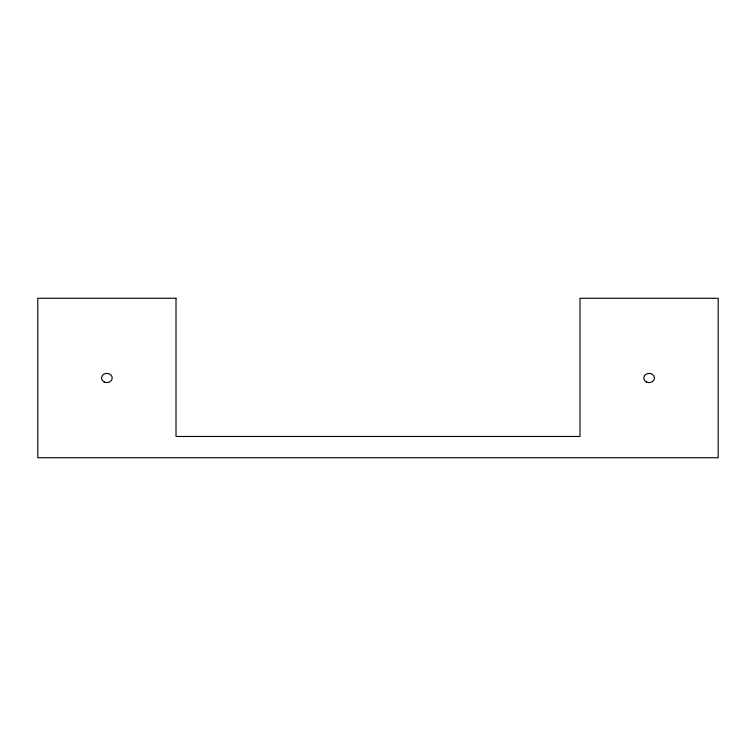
<?xml version="1.0" encoding="UTF-8"?>
<svg xmlns="http://www.w3.org/2000/svg" width="756" height="756" viewBox="0 0 756 756"><rect width="100%" height="100%" fill="white"/><g stroke="black" fill="none" stroke-linecap="round" stroke-linejoin="round"><path stroke-width="1.13" d="M176.006 298.261L37.8 298.261L37.8 457.739L718.2 457.739L718.2 298.27L579.994 298.27L579.994 436.477L176.006 436.477L176.006 298.261M104.243 382.007A5.311 4.621 0 0 0 112.219 378A5.311 4.621 0 0 0 104.243 373.993A5.311 4.621 0 0 0 104.243 382.007M646.437 382.007A5.311 4.621 0 0 0 654.413 378A5.311 4.621 0 0 0 646.437 373.993A5.311 4.621 0 0 0 646.437 382.007"/></g></svg>
